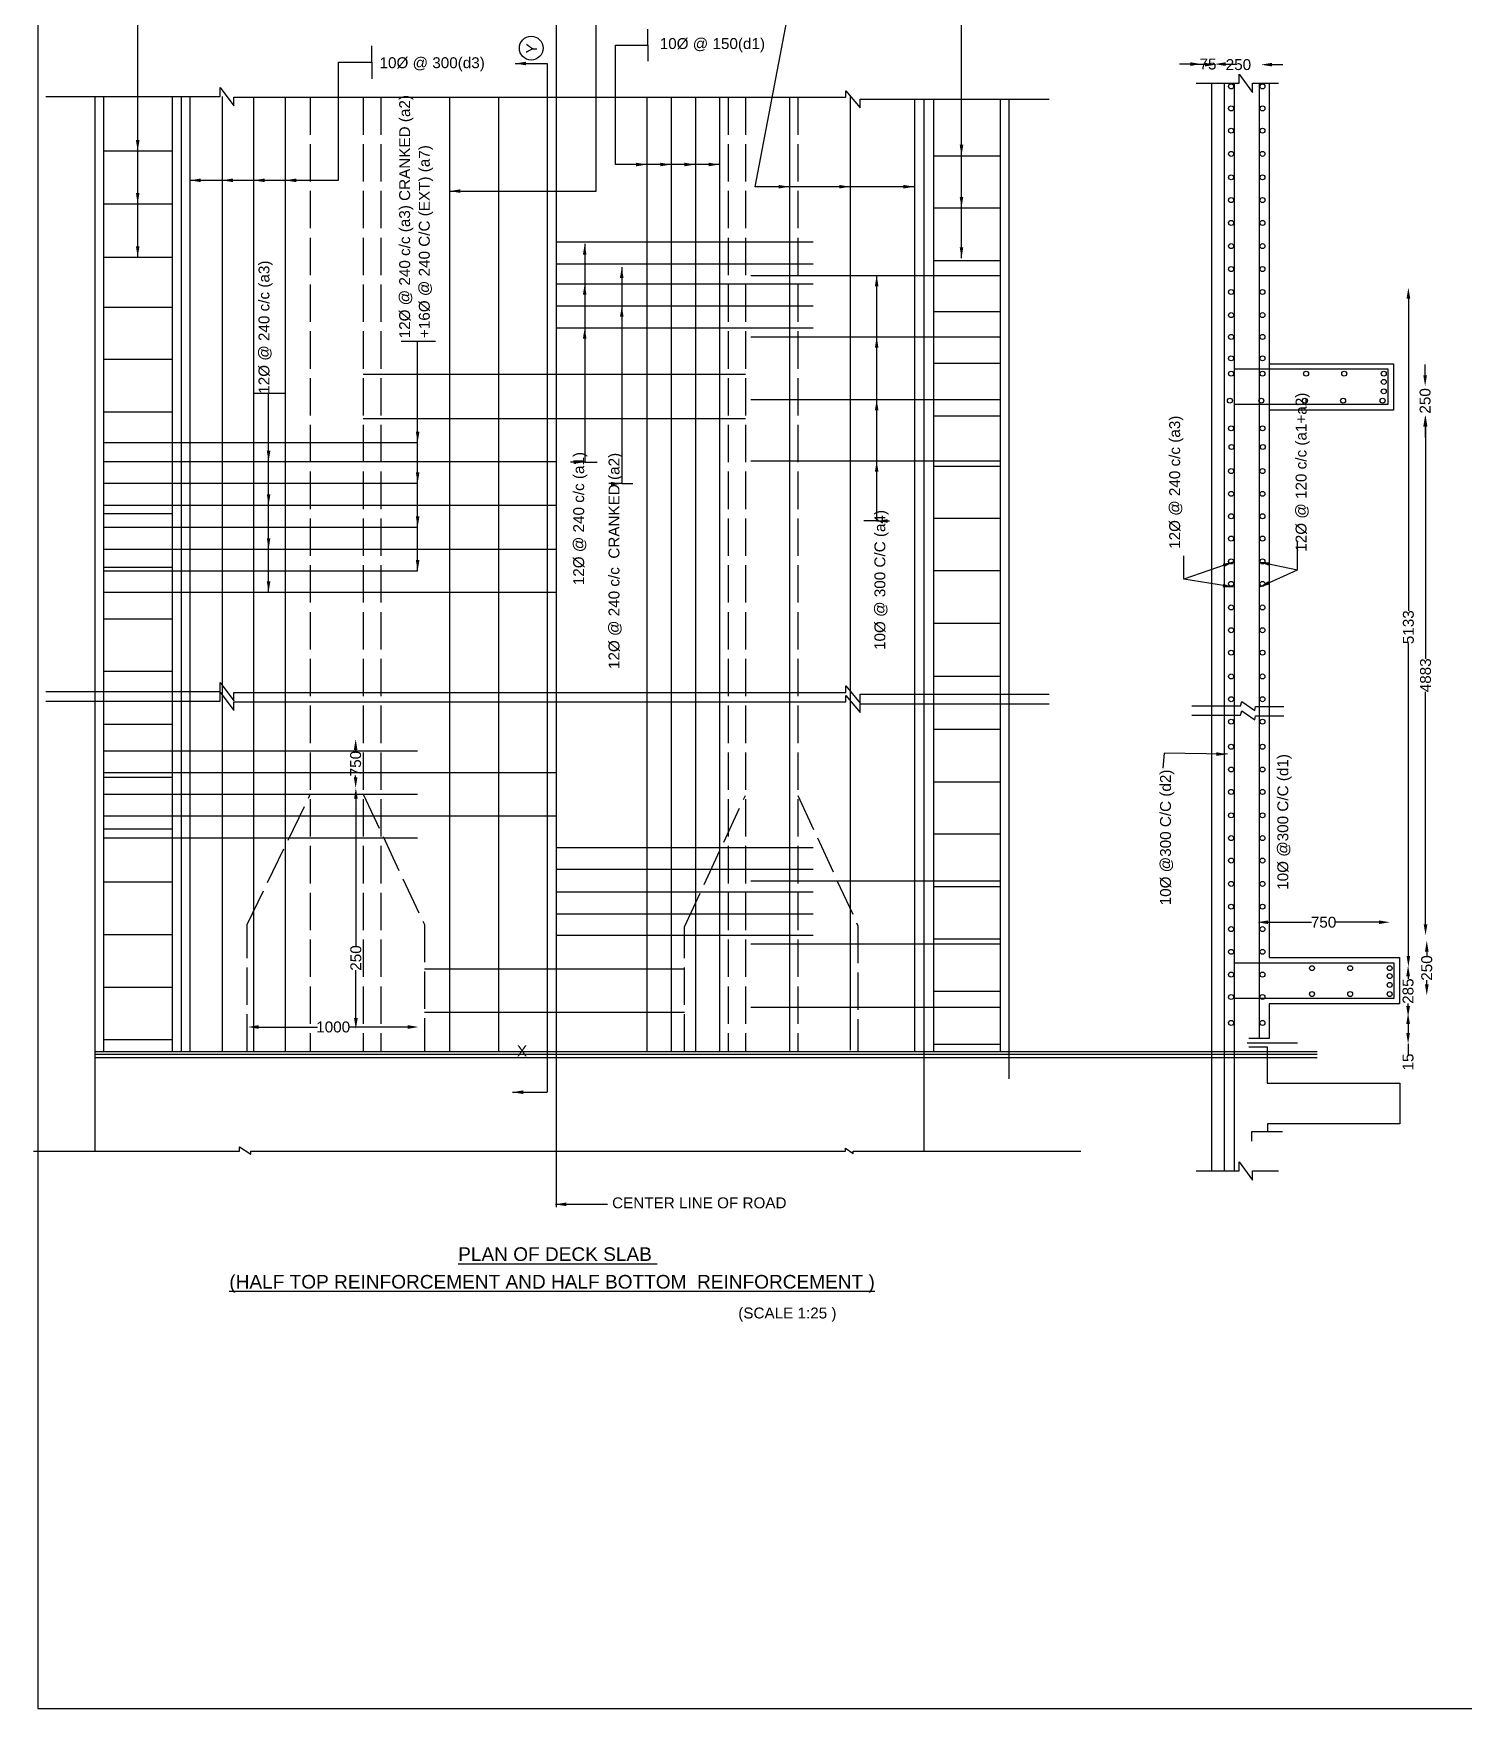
# Model space of a CAD drawing. Header units: millimetres. Extents: x 5124 to 2365279, y 2311 to 44335197.
# Drawn here: x 2353098 to 2357681, y 44327076 to 44332446 of the extents above; entities that cross this region are included whole.
import ezdxf

# ---------------------------------------------------------------- set-up
doc = ezdxf.new("R2010")
doc.units = ezdxf.units.MM
doc.header["$MEASUREMENT"] = 0
doc.linetypes.add('ACAD_ISO02W100', pattern=[15, 12, -3])
doc.layers.add('DRAWING', color=2, linetype='Continuous')
doc.layers.add('TEXT', color=7, linetype='Continuous')
doc.styles.get("Standard").update_dxf_attribs({"font": 'arial.ttf', "height": 35})
doc.dimstyles.get("Standard").update_dxf_attribs({"dimtxt": 35, "dimasz": 35, "dimexe": 0.18, "dimexo": 0.0625, "dimgap": 0.09, "dimtad": 0, "dimdec": 0, "dimzin": 0, "dimdsep": 46, "dimtxsty": 'Standard', "dimcen": 0.09, "dimse1": 1, "dimse2": 1, "dimadec": 0, "dimazin": 0, "dimtfac": 1, "dimtdec": 0, "dimtofl": 0, "dimtmove": 0, "dimatfit": 3, "dimfxl": 1, "dimtolj": 1, "dimtzin": 0, "dimarcsym": 0})

# ---------------------------------------------------------------- blocks, each defined once
blk = doc.blocks.new('*D60')
at = {"layer": 'Defpoints', "color": 0, "transparency": 16777216}
for p in [(2353784.4, 44329261), (2354332.1, 44329260.7), (2354332.1, 44329260.7)]:
    blk.add_point(p, dxfattribs=at)
at = {"layer": 'TEXT', "color": 0, "lineweight": -2, "transparency": 16777216}
for p, q in [((2353819.4, 44329260.7), (2354007.6, 44329260.7)), ((2354297.1, 44329260.7), (2354108.9, 44329260.7))]:
    blk.add_line(p, q, dxfattribs=at)
at = {"layer": 'TEXT', "color": 0, "transparency": 16777216}
for points in [[(2353819.4, 44329266.6), (2353819.4, 44329254.9), (2353784.4, 44329260.7)], [(2354297.1, 44329266.6), (2354297.1, 44329254.9), (2354332.1, 44329260.7)]]:
    blk.add_solid(points, dxfattribs=at)
at = {"layer": 'TEXT', "color": 0, "transparency": 16777216, "insert": (2354058.3, 44329260.7), "char_height": 35, "attachment_point": 5}
blk.add_mtext('\\A1;1000', dxfattribs=at)
blk = doc.blocks.new('*D61')
at = {"layer": 'Defpoints', "color": 0, "transparency": 16777216}
for p in [(2354071.9, 44330027.6), (2354131, 44330027.6), (2354071.9, 44329254.3)]:
    blk.add_point(p, dxfattribs=at)
at = {"layer": 'TEXT', "color": 0, "lineweight": -2, "transparency": 16777216}
for p, q in [((2354131, 44329992.6), (2354131, 44329520.9)), ((2354131, 44329289.3), (2354131, 44329442.9))]:
    blk.add_line(p, q, dxfattribs=at)
at = {"layer": 'TEXT', "color": 0, "transparency": 16777216}
for points in [[(2354125.2, 44329992.6), (2354136.9, 44329992.6), (2354131, 44330027.6)], [(2354125.2, 44329289.3), (2354136.9, 44329289.3), (2354131, 44329254.3)]]:
    blk.add_solid(points, dxfattribs=at)
at = {"layer": 'TEXT', "color": 0, "transparency": 16777216, "insert": (2354131, 44329481.9), "char_height": 35, "attachment_point": 5, "rotation": 90}
blk.add_mtext('\\A1;250', dxfattribs=at)
blk = doc.blocks.new('*D62')
at = {"layer": 'Defpoints', "color": 0, "transparency": 16777216}
for p in [(2354130.3, 44330183.9), (2354130.3, 44330183.9), (2354130.3, 44330026.5)]:
    blk.add_point(p, dxfattribs=at)
at = {"layer": 'TEXT', "color": 0, "lineweight": -2, "transparency": 16777216}
for p, q in [((2354130.3, 44330148.9), (2354130.3, 44330143.7)), ((2354130.3, 44330061.5), (2354130.3, 44330066.6))]:
    blk.add_line(p, q, dxfattribs=at)
at = {"layer": 'TEXT', "color": 0, "transparency": 16777216}
for points in [[(2354124.4, 44330148.9), (2354136.1, 44330148.9), (2354130.3, 44330183.9)], [(2354124.4, 44330061.5), (2354136.1, 44330061.5), (2354130.3, 44330026.5)]]:
    blk.add_solid(points, dxfattribs=at)
at = {"layer": 'TEXT', "color": 0, "transparency": 16777216, "insert": (2354130.3, 44330105.2), "char_height": 35, "attachment_point": 5, "rotation": 90}
blk.add_mtext('\\A1;750', dxfattribs=at)
blk = doc.blocks.new('*D63')
at = {"layer": 'Defpoints', "color": 0, "transparency": 16777216}
for p in [(2356884.1, 44332347.6), (2356840.7, 44332285.4), (2356884.1, 44332285.4)]:
    blk.add_point(p, dxfattribs=at)
at = {"layer": 'TEXT', "color": 0, "lineweight": -2, "transparency": 16777216}
for p, q in [((2356805.7, 44332347.6), (2356770.7, 44332347.6)), ((2356919.1, 44332347.6), (2356954.1, 44332347.6))]:
    blk.add_line(p, q, dxfattribs=at)
at = {"layer": 'TEXT', "color": 0, "transparency": 16777216}
for points in [[(2356805.7, 44332353.4), (2356805.7, 44332341.7), (2356840.7, 44332347.6)], [(2356919.1, 44332353.4), (2356919.1, 44332341.7), (2356884.1, 44332347.6)]]:
    blk.add_solid(points, dxfattribs=at)
at = {"layer": 'TEXT', "color": 0, "transparency": 16777216, "insert": (2356862.4, 44332347.6), "char_height": 35, "attachment_point": 5}
blk.add_mtext('\\A1;75', dxfattribs=at)
blk = doc.blocks.new('*D64')
at = {"layer": 'Defpoints', "color": 0, "transparency": 16777216}
for p in [(2356887.4, 44332347), (2357032.6, 44332347), (2357032.6, 44332345.8)]:
    blk.add_point(p, dxfattribs=at)
at = {"layer": 'TEXT', "color": 0, "lineweight": -2, "transparency": 16777216}
for p, q in [((2356852.4, 44332345.8), (2356817.4, 44332345.8)), ((2357067.6, 44332345.8), (2357102.6, 44332345.8))]:
    blk.add_line(p, q, dxfattribs=at)
at = {"layer": 'TEXT', "color": 0, "transparency": 16777216}
for points in [[(2356852.4, 44332351.7), (2356852.4, 44332340), (2356887.4, 44332345.8)], [(2357067.6, 44332351.7), (2357067.6, 44332340), (2357032.6, 44332345.8)]]:
    blk.add_solid(points, dxfattribs=at)
at = {"layer": 'TEXT', "color": 0, "transparency": 16777216, "insert": (2356960, 44332345.8), "char_height": 35, "attachment_point": 5}
blk.add_mtext('\\A1;250', dxfattribs=at)
blk = doc.blocks.new('*D92')
at = {"layer": 'Defpoints', "color": 0, "transparency": 16777216}
for p in [(2357542.3, 44331630.9), (2357504.9, 44329453.9), (2357542.3, 44329453.9)]:
    blk.add_point(p, dxfattribs=at)
at = {"layer": 'TEXT', "color": 0, "lineweight": -2, "transparency": 16777216}
for p, q in [((2357504.9, 44331595.9), (2357504.9, 44330594.7)), ((2357504.9, 44329488.9), (2357504.9, 44330490))]:
    blk.add_line(p, q, dxfattribs=at)
at = {"layer": 'TEXT', "color": 0, "transparency": 16777216}
for points in [[(2357499.1, 44331595.9), (2357510.7, 44331595.9), (2357504.9, 44331630.9)], [(2357499.1, 44329488.9), (2357510.7, 44329488.9), (2357504.9, 44329453.9)]]:
    blk.add_solid(points, dxfattribs=at)
at = {"layer": 'TEXT', "color": 0, "transparency": 16777216, "insert": (2357504.9, 44330542.4), "char_height": 35, "attachment_point": 5, "rotation": 90}
blk.add_mtext('\\A1;5133', dxfattribs=at)
blk = doc.blocks.new('*D93')
at = {"layer": 'Defpoints', "color": 0, "transparency": 16777216}
for p in [(2357558.5, 44331315.1), (2357558.5, 44331220.7), (2357558.5, 44331220.7)]:
    blk.add_point(p, dxfattribs=at)
at = {"layer": 'TEXT', "color": 0, "lineweight": -2, "transparency": 16777216}
for p, q in [((2357558.5, 44331350.1), (2357558.5, 44331385.1)), ((2357558.5, 44331185.7), (2357558.5, 44331150.7))]:
    blk.add_line(p, q, dxfattribs=at)
at = {"layer": 'TEXT', "color": 0, "transparency": 16777216}
for points in [[(2357552.7, 44331350.1), (2357564.3, 44331350.1), (2357558.5, 44331315.1)], [(2357552.7, 44331185.7), (2357564.3, 44331185.7), (2357558.5, 44331220.7)]]:
    blk.add_solid(points, dxfattribs=at)
at = {"layer": 'TEXT', "color": 0, "transparency": 16777216, "insert": (2357558.5, 44331267.9), "char_height": 35, "attachment_point": 5, "rotation": 90}
blk.add_mtext('\\A1;250', dxfattribs=at)
blk = doc.blocks.new('*D94')
at = {"layer": 'Defpoints', "color": 0, "transparency": 16777216}
for p in [(2357573.7, 44331221.6), (2357559.9, 44329554.7), (2357613.5, 44329554.7)]:
    blk.add_point(p, dxfattribs=at)
at = {"layer": 'TEXT', "color": 0, "lineweight": -2, "transparency": 16777216}
for p, q in [((2357559.9, 44331186.6), (2357559.9, 44330441.2)), ((2357559.9, 44329589.7), (2357559.9, 44330335.1))]:
    blk.add_line(p, q, dxfattribs=at)
at = {"layer": 'TEXT', "color": 0, "transparency": 16777216}
for points in [[(2357554.1, 44331186.6), (2357565.8, 44331186.6), (2357559.9, 44331221.6)], [(2357554.1, 44329589.7), (2357565.8, 44329589.7), (2357559.9, 44329554.7)]]:
    blk.add_solid(points, dxfattribs=at)
at = {"layer": 'TEXT', "color": 0, "transparency": 16777216, "insert": (2357559.9, 44330388.2), "char_height": 35, "attachment_point": 5, "rotation": 90}
blk.add_mtext('\\A1;4883', dxfattribs=at)
blk = doc.blocks.new('*D95')
at = {"layer": 'Defpoints', "color": 0, "transparency": 16777216}
for p in [(2357563.8, 44329537.4), (2357563.8, 44329362.1), (2357563.8, 44329362.1)]:
    blk.add_point(p, dxfattribs=at)
at = {"layer": 'TEXT', "color": 0, "lineweight": -2, "transparency": 16777216}
for p, q in [((2357563.8, 44329502.4), (2357563.8, 44329488.8)), ((2357563.8, 44329397.1), (2357563.8, 44329410.8))]:
    blk.add_line(p, q, dxfattribs=at)
at = {"layer": 'TEXT', "color": 0, "transparency": 16777216}
for points in [[(2357558, 44329502.4), (2357569.7, 44329502.4), (2357563.8, 44329537.4)], [(2357558, 44329397.1), (2357569.7, 44329397.1), (2357563.8, 44329362.1)]]:
    blk.add_solid(points, dxfattribs=at)
at = {"layer": 'TEXT', "color": 0, "transparency": 16777216, "insert": (2357563.8, 44329449.8), "char_height": 35, "attachment_point": 5, "rotation": 90}
blk.add_mtext('\\A1;250', dxfattribs=at)
blk = doc.blocks.new('*D96')
at = {"layer": 'Defpoints', "color": 0, "transparency": 16777216}
for p in [(2357506.4, 44329458.6), (2357493.1, 44329292.8), (2357503.9, 44329292.8)]:
    blk.add_point(p, dxfattribs=at)
at = {"layer": 'TEXT', "color": 0, "lineweight": -2, "transparency": 16777216}
for p, q in [((2357503.9, 44329423.6), (2357503.9, 44329414.9)), ((2357503.9, 44329327.8), (2357503.9, 44329336.5))]:
    blk.add_line(p, q, dxfattribs=at)
at = {"layer": 'TEXT', "color": 0, "transparency": 16777216}
for points in [[(2357498.1, 44329423.6), (2357509.7, 44329423.6), (2357503.9, 44329458.6)], [(2357498.1, 44329327.8), (2357509.7, 44329327.8), (2357503.9, 44329292.8)]]:
    blk.add_solid(points, dxfattribs=at)
at = {"layer": 'TEXT', "color": 0, "transparency": 16777216, "insert": (2357503.9, 44329375.7), "char_height": 35, "attachment_point": 5, "rotation": 90}
blk.add_mtext('\\A1;285', dxfattribs=at)
blk = doc.blocks.new('*D97')
at = {"layer": 'Defpoints', "color": 0, "transparency": 16777216}
for p in [(2357501.7, 44329305.9), (2357501.7, 44329207), (2357503.9, 44329207)]:
    blk.add_point(p, dxfattribs=at)
at = {"layer": 'TEXT', "color": 0, "lineweight": -2, "transparency": 16777216}
for p, q in [((2357503.9, 44329270.9), (2357503.9, 44329242)), ((2357503.9, 44329207), (2357503.9, 44329172))]:
    blk.add_line(p, q, dxfattribs=at)
at = {"layer": 'TEXT', "color": 0, "transparency": 16777216}
for points in [[(2357498.1, 44329270.9), (2357509.7, 44329270.9), (2357503.9, 44329305.9)], [(2357498.1, 44329242), (2357509.7, 44329242), (2357503.9, 44329207)]]:
    blk.add_solid(points, dxfattribs=at)
at = {"layer": 'TEXT', "color": 0, "transparency": 16777216, "insert": (2357503.9, 44329148.4), "char_height": 35, "attachment_point": 5, "rotation": 90}
blk.add_mtext('\\A1;15', dxfattribs=at)
blk = doc.blocks.new('*D98')
at = {"layer": 'Defpoints', "color": 0, "transparency": 16777216}
for p in [(2357020.1, 44329595.3), (2357445.7, 44329596.6), (2357445.7, 44329595.3)]:
    blk.add_point(p, dxfattribs=at)
at = {"layer": 'TEXT', "color": 0, "lineweight": -2, "transparency": 16777216}
for p, q in [((2357055.1, 44329596.6), (2357194.4, 44329596.6)), ((2357410.7, 44329596.6), (2357271.5, 44329596.6))]:
    blk.add_line(p, q, dxfattribs=at)
at = {"layer": 'TEXT', "color": 0, "transparency": 16777216}
for points in [[(2357055.1, 44329602.4), (2357055.1, 44329590.8), (2357020.1, 44329596.6)], [(2357410.7, 44329602.4), (2357410.7, 44329590.8), (2357445.7, 44329596.6)]]:
    blk.add_solid(points, dxfattribs=at)
at = {"layer": 'TEXT', "color": 0, "transparency": 16777216, "insert": (2357232.9, 44329596.6), "char_height": 35, "attachment_point": 5}
blk.add_mtext('\\A1;750', dxfattribs=at)

msp = doc.modelspace()

# ---------------------------------------------------------------- linework, layer by layer
at = {"layer": 'DRAWING', "color": 0}
for points in [[(2354773.5, 44332604.9), (2354773.5, 44328683.6)], [(2355411, 44331954.5), (2355522.4, 44332536.8), (2355628.2, 44332536.8), (2355628.2, 44332588.2)], [(2355067, 44332407.8), (2355067, 44332459.3)], [(2354182.6, 44332353.5), (2354182.6, 44332406.4)], [(2354963.2, 44332025.7), (2354963.2, 44332407.8), (2355067, 44332407.8), (2355067, 44332357.3)], [(2354075.8, 44332353.5), (2354182.6, 44332353.5)], [(2354182.6, 44332353.5), (2354182.6, 44332300.1)], [(2356824.8, 44332286.5), (2356961.9, 44332286.5), (2356961.9, 44332315.3), (2357005.2, 44332256.5), (2357005.2, 44332286.5), (2357088.2, 44332286.5)], [(2353137.2, 44332243.4), (2353695.9, 44332243.4), (2353695.9, 44332272.6), (2353739.7, 44332213.6), (2353739.7, 44332241.1), (2355702, 44332241.1), (2355702, 44332261.7), (2355747.3, 44332206.9), (2355747.3, 44332235), (2356353.8, 44332235)], [(2356873.5, 44332286.5), (2356873.5, 44328799.3)], [(2356913.8, 44332286.5), (2356913.8, 44328799.3)], [(2356946.7, 44332286.5), (2356946.7, 44328799.3)], [(2357026.6, 44332286.5), (2357026.6, 44329223.8)], [(2357058.3, 44332286.5), (2357058.3, 44329483.3)], [(2353294.7, 44332243.4), (2353294.7, 44329181.8)], [(2353321.5, 44332243.4), (2353321.5, 44329181.8)], [(2353541.9, 44332243.4), (2353541.9, 44329181.8)], [(2353570.6, 44332243.4), (2353570.6, 44329181.8)], [(2353598.8, 44332243.4), (2353598.8, 44329181.8)], [(2353702.1, 44332243.4), (2353702.1, 44329181.8)], [(2353803.3, 44332241.1), (2353803.3, 44329181.8)], [(2353904.8, 44332241.1), (2353904.8, 44329181.8)], [(2354431.3, 44332241.1), (2354431.3, 44329181.8)], [(2354588.3, 44332241.1), (2354588.3, 44329181.8)], [(2355064.1, 44332241.1), (2355064.1, 44329181.8)], [(2355141.7, 44332241.1), (2355141.7, 44329181.8)], [(2355219.3, 44332241.1), (2355219.3, 44329181.8)], [(2355296.5, 44332241.1), (2355296.5, 44329181.8)], [(2355520.9, 44332241.1), (2355520.9, 44329181.8)], [(2355715.4, 44332245.5), (2355715.4, 44329186.2)], [(2355921.3, 44332235), (2355921.3, 44329181.8)], [(2355951.2, 44332235), (2355951.2, 44329181.8)], [(2355982.1, 44332235), (2355982.1, 44329181.8)], [(2356196.2, 44332235), (2356196.2, 44329181.8)], [(2356224, 44332235), (2356224, 44329094.3)], [(2353321.5, 44332069), (2353541.9, 44332069)], [(2355982.1, 44332053.8), (2356196.2, 44332053.8)], [(2353321.5, 44331899.4), (2353541.9, 44331899.4)], [(2355982.1, 44331887), (2356196.2, 44331887)], [(2354773.5, 44331777.8), (2355597.2, 44331777.8)], [(2353321.5, 44331728.4), (2353541.9, 44331728.4)], [(2354773.5, 44331706.9), (2355597.2, 44331706.9)], [(2355397.1, 44331670.3), (2356196.2, 44331670.3)], [(2355982.1, 44331718.3), (2356196.2, 44331718.3)], [(2354773.5, 44331643.2), (2355597.2, 44331643.2)], [(2353321.5, 44331568.7), (2353541.9, 44331568.7)], [(2354773.5, 44331572.5), (2355597.2, 44331572.5)], [(2355982.1, 44331554.7), (2356196.2, 44331554.7)], [(2354276.4, 44331459.5), (2354385.9, 44331459.5)], [(2354773.5, 44331502.5), (2355597.2, 44331502.5)], [(2355397.1, 44331473.4), (2356196.2, 44331473.4)], [(2353321.5, 44331401.2), (2353541.9, 44331401.2)], [(2354154.2, 44331353.9), (2355379.8, 44331353.9)], [(2355982.1, 44331388.4), (2356196.2, 44331388.4)], [(2356946.7, 44331257.4), (2357440.2, 44331257.4), (2357440.2, 44331369.2), (2356946.7, 44331369.2)], [(2357058.3, 44331387.2), (2357457.6, 44331387.2), (2357457.6, 44331238.7), (2357058.3, 44331238.7)], [(2353904.8, 44331291.6), (2353803.3, 44331291.6)], [(2355397.1, 44331272.2), (2356196.2, 44331272.2)], [(2353321.5, 44331232.5), (2353541.9, 44331232.5)], [(2354154.2, 44331211.4), (2355379.8, 44331211.4)], [(2355982.1, 44331220.5), (2356196.2, 44331220.5)], [(2353321.5, 44331134.1), (2354329, 44331134.1)], [(2353321.5, 44331073.2), (2354773.5, 44331073.2)], [(2355397.1, 44331075.6), (2356196.2, 44331075.6)], [(2355982.1, 44331058.3), (2356196.2, 44331058.3)], [(2353321.5, 44331004.2), (2354329, 44331004.2)], [(2353321.5, 44330933.8), (2354773.5, 44330933.8)], [(2353321.5, 44330906.6), (2353541.9, 44330906.6)], [(2355982.1, 44330892), (2356196.2, 44330892)], [(2353321.5, 44330863.2), (2354329, 44330863.2)], [(2353321.5, 44330792.8), (2354773.5, 44330792.8)], [(2353321.5, 44330735.1), (2353541.9, 44330735.1)], [(2353321.5, 44330723.2), (2354329, 44330723.2)], [(2355982.1, 44330724.1), (2356196.2, 44330724.1)], [(2353321.5, 44330654.5), (2354773.5, 44330654.5)], [(2353321.5, 44330568.9), (2353541.9, 44330568.9)], [(2355982.1, 44330555.8), (2356196.2, 44330555.8)], [(2353321.5, 44330401.3), (2353541.9, 44330401.3)], [(2355982.1, 44330385), (2356196.2, 44330385)], [(2353137.2, 44330335.8), (2353695.9, 44330335.8), (2353695.9, 44330365), (2353739.7, 44330306), (2353739.7, 44330333.5), (2355702, 44330333.5), (2355702, 44330354.2), (2355747.3, 44330299.4), (2355747.3, 44330327.4), (2356353.8, 44330327.4)], [(2353137.2, 44330305.1), (2353695.9, 44330305.1), (2353695.9, 44330334.3), (2353739.7, 44330275.3), (2353739.7, 44330302.9), (2355702, 44330302.9), (2355702, 44330323.5), (2355747.3, 44330268.7), (2355747.3, 44330296.7), (2356353.8, 44330296.7)], [(2356810.3, 44330290), (2356967, 44330290), (2356970.8, 44330304.7), (2357013.1, 44330275.4), (2357015, 44330288.7), (2357105.5, 44330288.7)], [(2356810.3, 44330260.1), (2356967, 44330260.1), (2356970.8, 44330274.8), (2357013.1, 44330245.5), (2357015, 44330258.8), (2357105.5, 44330258.8)], [(2353321.5, 44330231.6), (2353541.9, 44330231.6)], [(2355982.1, 44330215.8), (2356196.2, 44330215.8)], [(2353321.5, 44330145.7), (2354329, 44330145.7)], [(2353321.5, 44330077), (2354773.5, 44330077)], [(2353321.5, 44330061.4), (2353541.9, 44330061.4)], [(2353321.5, 44330006.8), (2354329, 44330006.8)], [(2355982.1, 44330046.6), (2356196.2, 44330046.6)], [(2353321.5, 44329937.8), (2354773.5, 44329937.8)], [(2353321.5, 44329895.6), (2353541.9, 44329895.6)], [(2353321.5, 44329867.2), (2354329, 44329867.2)], [(2355982.1, 44329879.6), (2356196.2, 44329879.6)], [(2354773.5, 44329836.7), (2355597.2, 44329836.7)], [(2354773.5, 44329767), (2355597.2, 44329767)], [(2353321.5, 44329725.7), (2353541.9, 44329725.7)], [(2354773.5, 44329694.6), (2355597.2, 44329694.6)], [(2355397.1, 44329729.1), (2356196.2, 44329729.1)], [(2355982.1, 44329711.4), (2356196.2, 44329711.4)], [(2354773.5, 44329624), (2355597.2, 44329624)], [(2353321.5, 44329557.1), (2353541.9, 44329557.1)], [(2354773.5, 44329555), (2355597.2, 44329555)], [(2355397.1, 44329526.9), (2356196.2, 44329526.9)], [(2355982.1, 44329543.2), (2356196.2, 44329543.2)], [(2357058.3, 44329483.3), (2357476.6, 44329483.3), (2357476.6, 44329334.9), (2357058.3, 44329334.9)], [(2354350.5, 44329447.5), (2355184.8, 44329447.5)], [(2356946.7, 44329353.5), (2357459.1, 44329353.5), (2357459.1, 44329465.3), (2356946.7, 44329465.3)], [(2353321.5, 44329388.1), (2353541.9, 44329388.1)], [(2355982.1, 44329375.6), (2356196.2, 44329375.6)], [(2354350.5, 44329307.8), (2355184.8, 44329307.8)], [(2355397.1, 44329324.7), (2356196.2, 44329324.7)], [(2357058.3, 44329334.9), (2357058.3, 44329223.8)], [(2353321.5, 44329221.2), (2353541.9, 44329221.2)], [(2355982.1, 44329205.7), (2356196.2, 44329205.7)], [(2356987.6, 44329210.3), (2357149.6, 44329210.3)], [(2357058.3, 44329223.8), (2356993.4, 44329223.8)], [(2353294.7, 44329181.8), (2357212.7, 44329181.8)], [(2353294.7, 44329181.8), (2353294.7, 44328862.6)], [(2353294.7, 44329173.2), (2357212.7, 44329173.2)], [(2353294.7, 44329163.3), (2357212.7, 44329163.3)], [(2355951.2, 44329181.8), (2355951.2, 44328862.6)], [(2356992.9, 44329196.9), (2357051.7, 44329196.9), (2357051.7, 44329081), (2357477.5, 44329081), (2357477.5, 44328950.2), (2357053.2, 44328950.2), (2357053.2, 44328924.7)], [(2357101.6, 44328924.7), (2357001.6, 44328924.7), (2357001.6, 44328894.9)], [(2353097.6, 44328862.6), (2353757.6, 44328862.6), (2353757.6, 44328876.1), (2353794.8, 44328853.1), (2353794.8, 44328862.6), (2355700.3, 44328862.6), (2355700.3, 44328872), (2355725, 44328855.5), (2355725, 44328862.6), (2356455, 44328862.6)], [(2356824.8, 44328799.3), (2356961.9, 44328799.3), (2356961.9, 44328828.2), (2357005.2, 44328769.3), (2357005.2, 44328799.3), (2357088.2, 44328799.3)]]:
    msp.add_lwpolyline(points, dxfattribs=at)
at = {"layer": 'DRAWING', "color": 0, "linetype": 'ACAD_ISO02W100', "ltscale": 10}
for points in [[(2353985, 44332241.1), (2353985, 44329181.8)], [(2354154.2, 44332241.1), (2354154.2, 44329181.8)], [(2354211.3, 44332241.1), (2354211.3, 44329181.8)], [(2355324.5, 44332241.1), (2355324.5, 44329181.8)], [(2355379.8, 44332241.1), (2355379.8, 44329181.8)], [(2355547.5, 44332241.1), (2355547.5, 44329181.8)], [(2353782.5, 44329181.8), (2353782.5, 44329589.5), (2353985, 44330006.8)], [(2354154.2, 44330006.8), (2354350.5, 44329589), (2354350.5, 44329181.8)], [(2355184.8, 44329181.8), (2355184.8, 44329581.4), (2355379.8, 44330003.3)], [(2355547.5, 44330003.3), (2355740.3, 44329585.6), (2355740.3, 44329181.8)]]:
    msp.add_lwpolyline(points, dxfattribs=at)
at = {"layer": 'DRAWING', "color": 0}
for centre in [(2356936.5, 44332276.1), (2357037.1, 44332276.1), (2356936.5, 44332205.6), (2357037.1, 44332205.6), (2356936.5, 44332134.1), (2357037.1, 44332134.1), (2356936.5, 44332059.8), (2357037.1, 44332059.8), (2356936.5, 44331984.6), (2357037.1, 44331984.6), (2356936.5, 44331911.7), (2357037.1, 44331911.7), (2356936.5, 44331838.4), (2357037.1, 44331838.4), (2356936.5, 44331764.1), (2357037.1, 44331764.1), (2356936.5, 44331690.5), (2357037.1, 44331690.5), (2356936.5, 44331617.1), (2357037.1, 44331617.1), (2356936.5, 44331542.8), (2357037.1, 44331542.8), (2356936.5, 44331473), (2357037.1, 44331473), (2356936.5, 44331404.2), (2357037.1, 44331404.2), (2356936.5, 44331355.2), (2357037.1, 44331355.2), (2357176.8, 44331355.2), (2357299.3, 44331355.2), (2357425.9, 44331355.2), (2357425.9, 44331328.8), (2357425.9, 44331298.4), (2356932.8, 44331268.7), (2357033.4, 44331268.7), (2357173.2, 44331268.7), (2357295.6, 44331268.7), (2357422.2, 44331268.7), (2356936.5, 44331180), (2357037.1, 44331180), (2356937.7, 44331120.2), (2357038.3, 44331120.2), (2356936.5, 44331042.9), (2357037.1, 44331042.9), (2356936.5, 44330969.9), (2357037.1, 44330969.9), (2356936.5, 44330898), (2357037.1, 44330898), (2356936.5, 44330826.4), (2357037.1, 44330826.4), (2356936.5, 44330753.4), (2357037.1, 44330753.4), (2356936.5, 44330681.5), (2357037.1, 44330681.5), (2356936.5, 44330605.7), (2357037.1, 44330605.7), (2356936.5, 44330532.7), (2357037.1, 44330532.7), (2356936.5, 44330460.8), (2357037.1, 44330460.8), (2356936.5, 44330384.5), (2357037.1, 44330384.5), (2356936.5, 44330311.5), (2357037.1, 44330311.5), (2356936.5, 44330239.6), (2357037.1, 44330239.6), (2356936.5, 44330159.2), (2357037.1, 44330159.2), (2356936.5, 44330086.2), (2357037.1, 44330086.2), (2356936.5, 44330014.3), (2357037.1, 44330014.3), (2356936.5, 44329939.2), (2357037.1, 44329939.2), (2356936.5, 44329866.2), (2357037.1, 44329866.2), (2356936.5, 44329794.3), (2357037.1, 44329794.3), (2356936.5, 44329719.5), (2357037.1, 44329719.5), (2356936.5, 44329646.5), (2357037.1, 44329646.5), (2356936.5, 44329574.6), (2357037.1, 44329574.6), (2356936.5, 44329501.7), (2357037.1, 44329501.7), (2356936.5, 44329428.7), (2357037.1, 44329428.7), (2357195.8, 44329449.4), (2357318.2, 44329449.4), (2357444.8, 44329449.4), (2357444.8, 44329424), (2356936.5, 44329356.8), (2357037.1, 44329356.8), (2357195.8, 44329366.4), (2357318.2, 44329366.4), (2357444.8, 44329395.6), (2357444.8, 44329366.4), (2356936.5, 44329273.8), (2357037.1, 44329273.8)]:
    msp.add_circle(centre, 7.95, dxfattribs=at)
at = {"layer": 'TEXT', "color": 0}
msp.add_lwpolyline([(2365279.2, 44335197.2), (2353111.6, 44335197.2), (2353111.6, 44327076.1), (2365279.2, 44327076.1)], close=True, dxfattribs=at)
msp.add_circle((2354693, 44332398.7), 38, dxfattribs=at)

# ---------------------------------------------------------------- texts
for s, height, p in [('10Ø @ 150(d1)', 34.968, (2355105.1, 44332395.9)), ('10Ø @ 300(d3)', 34.968, (2354206.9, 44332334.5)), ('X', 35, (2354647.3, 44329166.5)), ('CENTER LINE OF ROAD', 34.968, (2354952.4, 44328679.6)), ('%%UPLAN OF DECK SLAB ', 43.71, (2354458.9, 44328510.8)), ('%%U(HALF TOP REINFORCEMENT AND HALF BOTTOM  REINFORCEMENT )', 43.71, (2353725.3, 44328422.2)), ('(SCALE 1:25 )', 34.968, (2355356.7, 44328326.4))]:
    msp.add_text(s, height=height, dxfattribs=at).set_placement(p)
for s, height, rotation, p in [('Y', 35, 85.8662, (2354710.7, 44332379.3)), ('12Ø @ 240 c/c (a3) CRANKED (a2)', 34.968, 90, (2354304.8, 44331468.5)), ('+16Ø @ 240 C/C (EXT) (a7) ', 34.968, 90, (2354367.8, 44331469.4)), ('12Ø @ 240 c/c (a3)', 34.968, 90, (2353853.9, 44331290.8)), ('12Ø @ 120 c/c (a1+a2)', 34.968, 90, (2357178.3, 44330784.4)), ('12Ø @ 240 c/c (a3)', 34.968, 90, (2356773.1, 44330793.6)), ('12Ø @ 240 c/c (a1)', 34.968, 90, (2354862.7, 44330677.1)), ('12Ø @ 240 c/c  CRANKED (a2)', 34.968, 90, (2354975.9, 44330408.4)), ('10Ø @ 300 C/C (a4)', 34.968, 90, (2355828.2, 44330469.5)), ('10Ø @300 C/C (d1)', 34.968, 90, (2357119.8, 44329700.6)), ('10Ø @300 C/C (d2)', 34.968, 90, (2356743.7, 44329650.9))]:
    msp.add_text(s, height=height, rotation=rotation, dxfattribs=at).set_placement(p)

# ---------------------------------------------------------------- dimensions: what is measured, and where the dimension line sits
dim = msp.add_linear_dim(base=(2356884.1, 44332347.6), p1=(2356840.7, 44332285.4), p2=(2356884.1, 44332285.4), text='75', dimstyle='Standard', dxfattribs=at)
dim.commit()
dim.dimension.update_dxf_attribs({"geometry": '*D63', "text_midpoint": (2356862.4, 44332347.6), "dimtype": 160})
for base, p1, p2, text, picture, middle in [((2357032.6, 44332345.8), (2356887.4, 44332347), (2357032.6, 44332347), '250', '*D64', (2356960, 44332345.8)), ((2357445.7, 44329596.6), (2357020.1, 44329595.3), (2357445.7, 44329595.3), '750', '*D98', (2357232.9, 44329596.6)), ((2354332.1, 44329260.7), (2353784.4, 44329261), (2354332.1, 44329260.7), '1000', '*D60', (2354058.3, 44329260.7))]:
    dim = msp.add_linear_dim(base=base, p1=p1, p2=p2, text=text, dimstyle='Standard', dxfattribs=at)
    dim.commit()
    dim.dimension.update_dxf_attribs({"geometry": picture, "text_midpoint": middle})
for base, p1, p2, text, picture, middle in [((2357504.9, 44329453.9), (2357542.3, 44331630.9), (2357542.3, 44329453.9), '5133', '*D92', (2357504.9, 44330542.4)), ((2357558.5, 44331220.7), (2357558.5, 44331315.1), (2357558.5, 44331220.7), '250', '*D93', (2357558.5, 44331267.9)), ((2357559.9, 44329554.7), (2357573.7, 44331221.6), (2357613.5, 44329554.7), '4883', '*D94', (2357559.9, 44330388.2)), ((2354130.3, 44330183.9), (2354130.3, 44330026.5), (2354130.3, 44330183.9), '750', '*D62', (2354130.3, 44330105.2)), ((2357563.8, 44329362.1), (2357563.8, 44329537.4), (2357563.8, 44329362.1), '250', '*D95', (2357563.8, 44329449.8)), ((2357503.9, 44329292.8), (2357506.4, 44329458.6), (2357493.1, 44329292.8), '285', '*D96', (2357503.9, 44329375.7)), ((2357503.9, 44329207), (2357501.7, 44329305.9), (2357501.7, 44329207), '15', '*D97', (2357503.9, 44329148.4))]:
    dim = msp.add_linear_dim(base=base, p1=p1, p2=p2, angle=90, text=text, dimstyle='Standard', dxfattribs=at)
    dim.commit()
    dim.dimension.update_dxf_attribs({"geometry": picture, "text_midpoint": middle})
dim = msp.add_linear_dim(base=(2354131, 44330027.6), p1=(2354071.9, 44329254.3), p2=(2354071.9, 44330027.6), angle=90, text='250', dimstyle='Standard', dxfattribs=at)
dim.commit()
dim.dimension.update_dxf_attribs({"geometry": '*D61', "text_midpoint": (2354131, 44329481.9), "dimtype": 160})

# ---------------------------------------------------------------- leaders
at = {"layer": 'DRAWING', "color": 0}
for points in [[(2354431.3, 44331940.4), (2354901.2, 44331940.4), (2354901.2, 44332658.3)], [(2353431.7, 44331728.4), (2353431.7, 44332510.9), (2353537.9, 44332510.9)], [(2356072.4, 44331725.6), (2356072.4, 44332506.1), (2356186.7, 44332506.1)], [(2353598.8, 44331975), (2354075.8, 44331975), (2354075.8, 44332353.5)], [(2354641.5, 44332349.4), (2354744.5, 44332349.4), (2354744.5, 44329051.7)], [(2353431.7, 44332069), (2353431.7, 44332243.4)], [(2356072.4, 44332053.8), (2356072.4, 44332209.6)], [(2353431.7, 44331899.4), (2353431.7, 44332069)], [(2355296.5, 44332025.7), (2354963.2, 44332025.7)], [(2355064.1, 44332025.7), (2354975.1, 44332025.7)], [(2355141.7, 44332025.7), (2355064.1, 44332025.7)], [(2355219.3, 44332025.7), (2355141.7, 44332025.7)], [(2356072.4, 44331887), (2356072.4, 44332020.8)], [(2353702.1, 44331975), (2353828.8, 44331975)], [(2353803.3, 44331975), (2353939, 44331975)], [(2353904.8, 44331975), (2353997.1, 44331975)], [(2355921.3, 44331954.5), (2355411, 44331954.5)], [(2355520.9, 44331954.5), (2355411, 44331954.5)], [(2355715.4, 44331954.5), (2355603, 44331954.5)], [(2354864.5, 44331771.8), (2354864.5, 44331071.7), (2354904.2, 44331071.7)], [(2354983.3, 44331697), (2354983.3, 44331002.6), (2355018.7, 44331002.6)], [(2355800.4, 44331670.3), (2355800.4, 44330882.9), (2355759.3, 44330882.9)], [(2354864.5, 44331643.2), (2354864.5, 44331493.6)], [(2354983.3, 44331572.5), (2354983.3, 44331429)], [(2354329, 44330723.2), (2354329, 44331459.5)], [(2354864.5, 44331502.5), (2354864.5, 44331346.7)], [(2355800.4, 44331473.4), (2355800.4, 44331276.6)], [(2354329, 44331134.1), (2354329, 44331313.8)], [(2353851.2, 44330654.5), (2353851.2, 44331291.6)], [(2353851.2, 44331073.2), (2353851.2, 44331291.6)], [(2355800.4, 44331272.2), (2355800.4, 44331114.8)], [(2354329, 44331004.2), (2354329, 44331097.2)], [(2353851.2, 44330933.8), (2353851.2, 44331073.2)], [(2354864.5, 44331071.7), (2354818.7, 44331071.7)], [(2355800.4, 44331075.6), (2355800.4, 44330923)], [(2354983.3, 44331002.6), (2354941.5, 44331002.6)], [(2353851.2, 44330792.8), (2353851.2, 44330933.8)], [(2354329, 44330863.2), (2354329, 44330956.7)], [(2355800.4, 44330882.9), (2355841.2, 44330882.9)], [(2354632.7, 44329051.7), (2354744.5, 44329051.7)]]:
    msp.add_leader(points, dimstyle='Standard', override={"dimgap": 0.09, "dimtad": 0}, dxfattribs=at)
at = {"layer": 'TEXT', "color": 0}
for points in [[(2357026, 44330751.9), (2357149.6, 44330725.9), (2357149.6, 44330815.5)], [(2356945, 44330751.9), (2356785.3, 44330696.4), (2356785.3, 44330771.7)], [(2357026, 44330670.3), (2357149.6, 44330725.9)], [(2356945, 44330670.3), (2356785.3, 44330696.4)], [(2356924.5, 44330135.1), (2356722.5, 44330138.3), (2356717.8, 44330090.1)], [(2354770.5, 44328692.3), (2354937.5, 44328692.3)]]:
    msp.add_leader(points, dimstyle='Standard', override={"dimgap": 0.09, "dimtad": 0}, dxfattribs=at)

doc.saveas('drawing.dxf')
